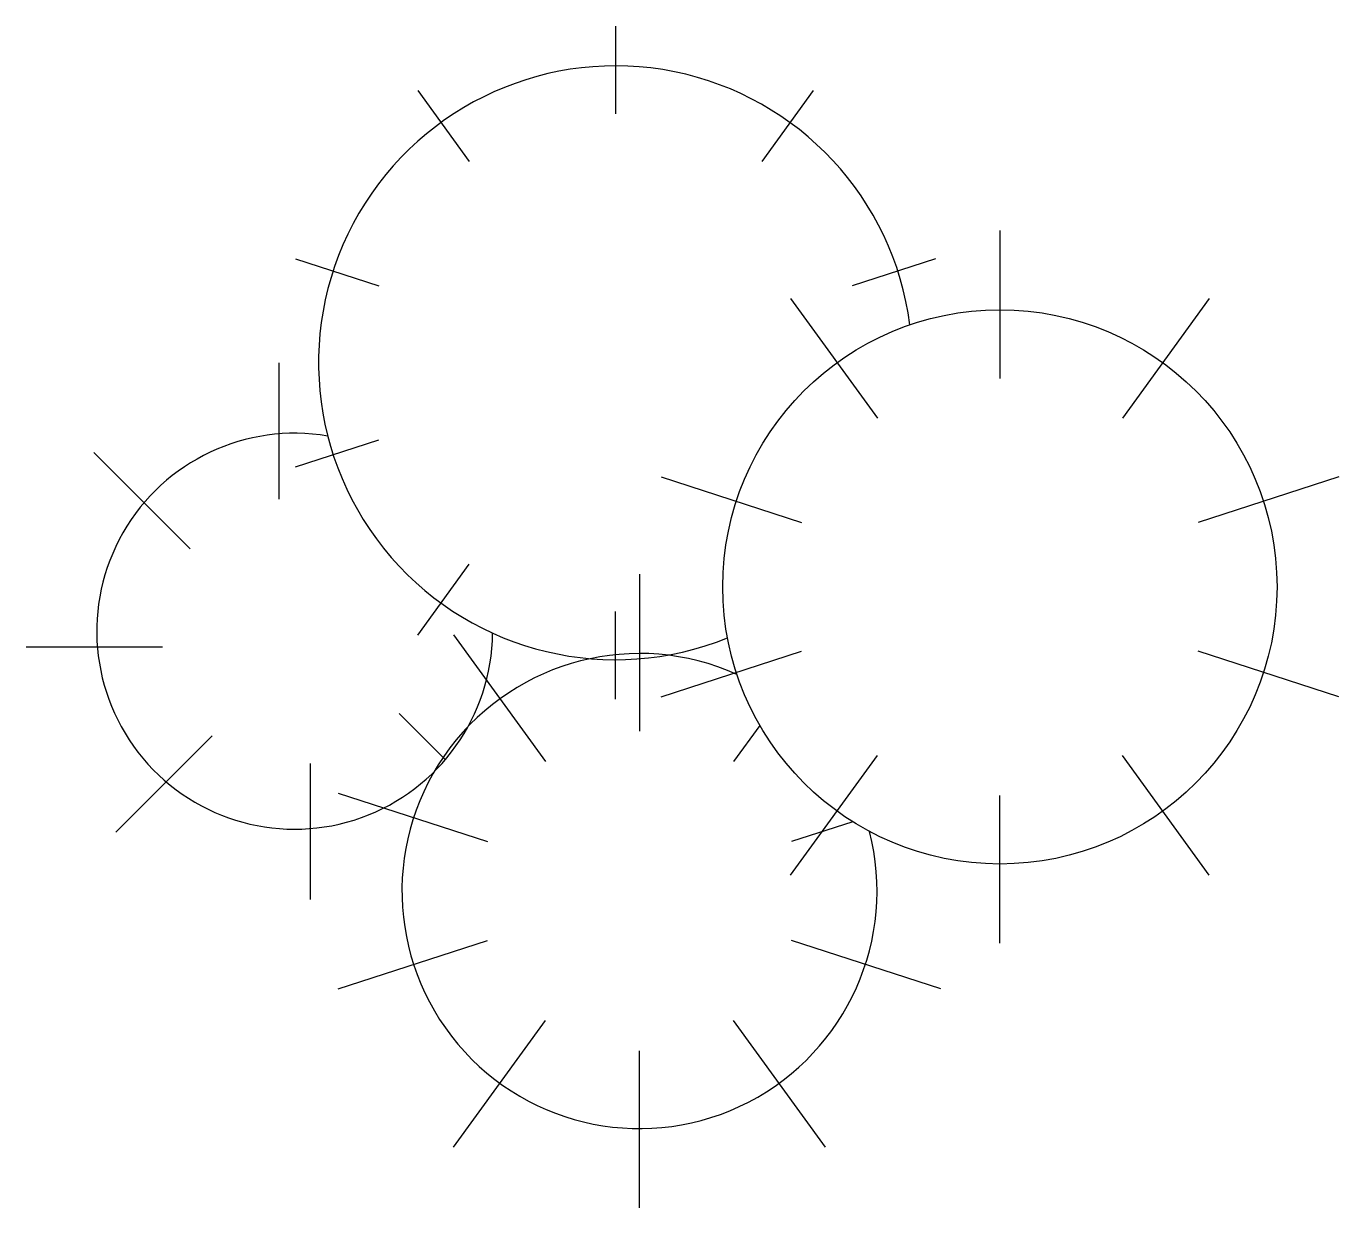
# Model space of a CAD drawing. Extents: x 188.813 to 189.476, y 170.37 to 170.966.
import ezdxf

# ---------------------------------------------------------------- set-up
doc = ezdxf.new("R2010")
doc.units = 0
doc.layers.get('0').update_dxf_attribs({"linetype": 'CONTINUOUS'})

# ---------------------------------------------------------------- blocks, each defined once
blk = doc.blocks.new('A$C59CE110A')
for p, q in [((0.29768, 0.59686), (0.29768, 0.55255)), ((0.19776, 0.56439), (0.2238, 0.52854)), ((0.39761, 0.56439), (0.37156, 0.52854)), ((0.49189, 0.49364), (0.49189, 0.41894)), ((0.136, 0.47939), (0.17814, 0.4657)), ((0.45936, 0.47939), (0.41722, 0.4657)), ((0.38609, 0.45927), (0.43, 0.39883)), ((0.59769, 0.45927), (0.55379, 0.39883)), ((0.12768, 0.42686), (0.12768, 0.358)), ((0.136, 0.37432), (0.17814, 0.38801)), ((0.03412, 0.38153), (0.0828, 0.33285)), ((0.3207, 0.36927), (0.39174, 0.34618)), ((0.66308, 0.36927), (0.59204, 0.34618)), ((0.19776, 0.28932), (0.2238, 0.32517)), ((0.30982, 0.32), (0.30982, 0.24081)), ((0.29768, 0.25686), (0.29768, 0.30116)), ((0.21578, 0.28944), (0.26232, 0.22537)), ((0, 0.28333), (0.06885, 0.28333)), ((0.3207, 0.25802), (0.39174, 0.2811)), ((0.66308, 0.25802), (0.59204, 0.2811)), ((0.2117, 0.22636), (0.18841, 0.24965)), ((0.37062, 0.24369), (0.35732, 0.22537)), ((0.04532, 0.18976), (0.09401, 0.23844)), ((0.38609, 0.16802), (0.43, 0.22845)), ((0.59769, 0.16802), (0.55379, 0.22845)), ((0.14353, 0.15564), (0.14353, 0.22449)), ((0.15765, 0.20944), (0.23297, 0.18497)), ((0.49189, 0.13364), (0.49189, 0.20834)), ((0.41756, 0.19501), (0.38667, 0.18497)), ((0.15765, 0.11056), (0.23297, 0.13503)), ((0.46199, 0.11056), (0.38667, 0.13503)), ((0.21578, 0.03056), (0.26232, 0.09463)), ((0.40387, 0.03056), (0.35732, 0.09463)), ((0.30982, 0), (0.30982, 0.07919))]:
    blk.add_line(p, q)
blk.add_circle((0.49189, 0.31364), 0.14)
for centre, radius, start, end in [((0.29768, 0.42686), 0.15, 7.35715, 292.16361), ((0.13561, 0.29125), 0.1, 80.37796, 359.45955), ((0.30982, 0.16), 0.12, 65.77778, 14.54258)]:
    blk.add_arc(centre, radius, start, end)

msp = doc.modelspace()

# ---------------------------------------------------------------- block references
msp.add_blockref('A$C59CE110A', (188.81303, 170.36954))

doc.saveas('drawing.dxf')
